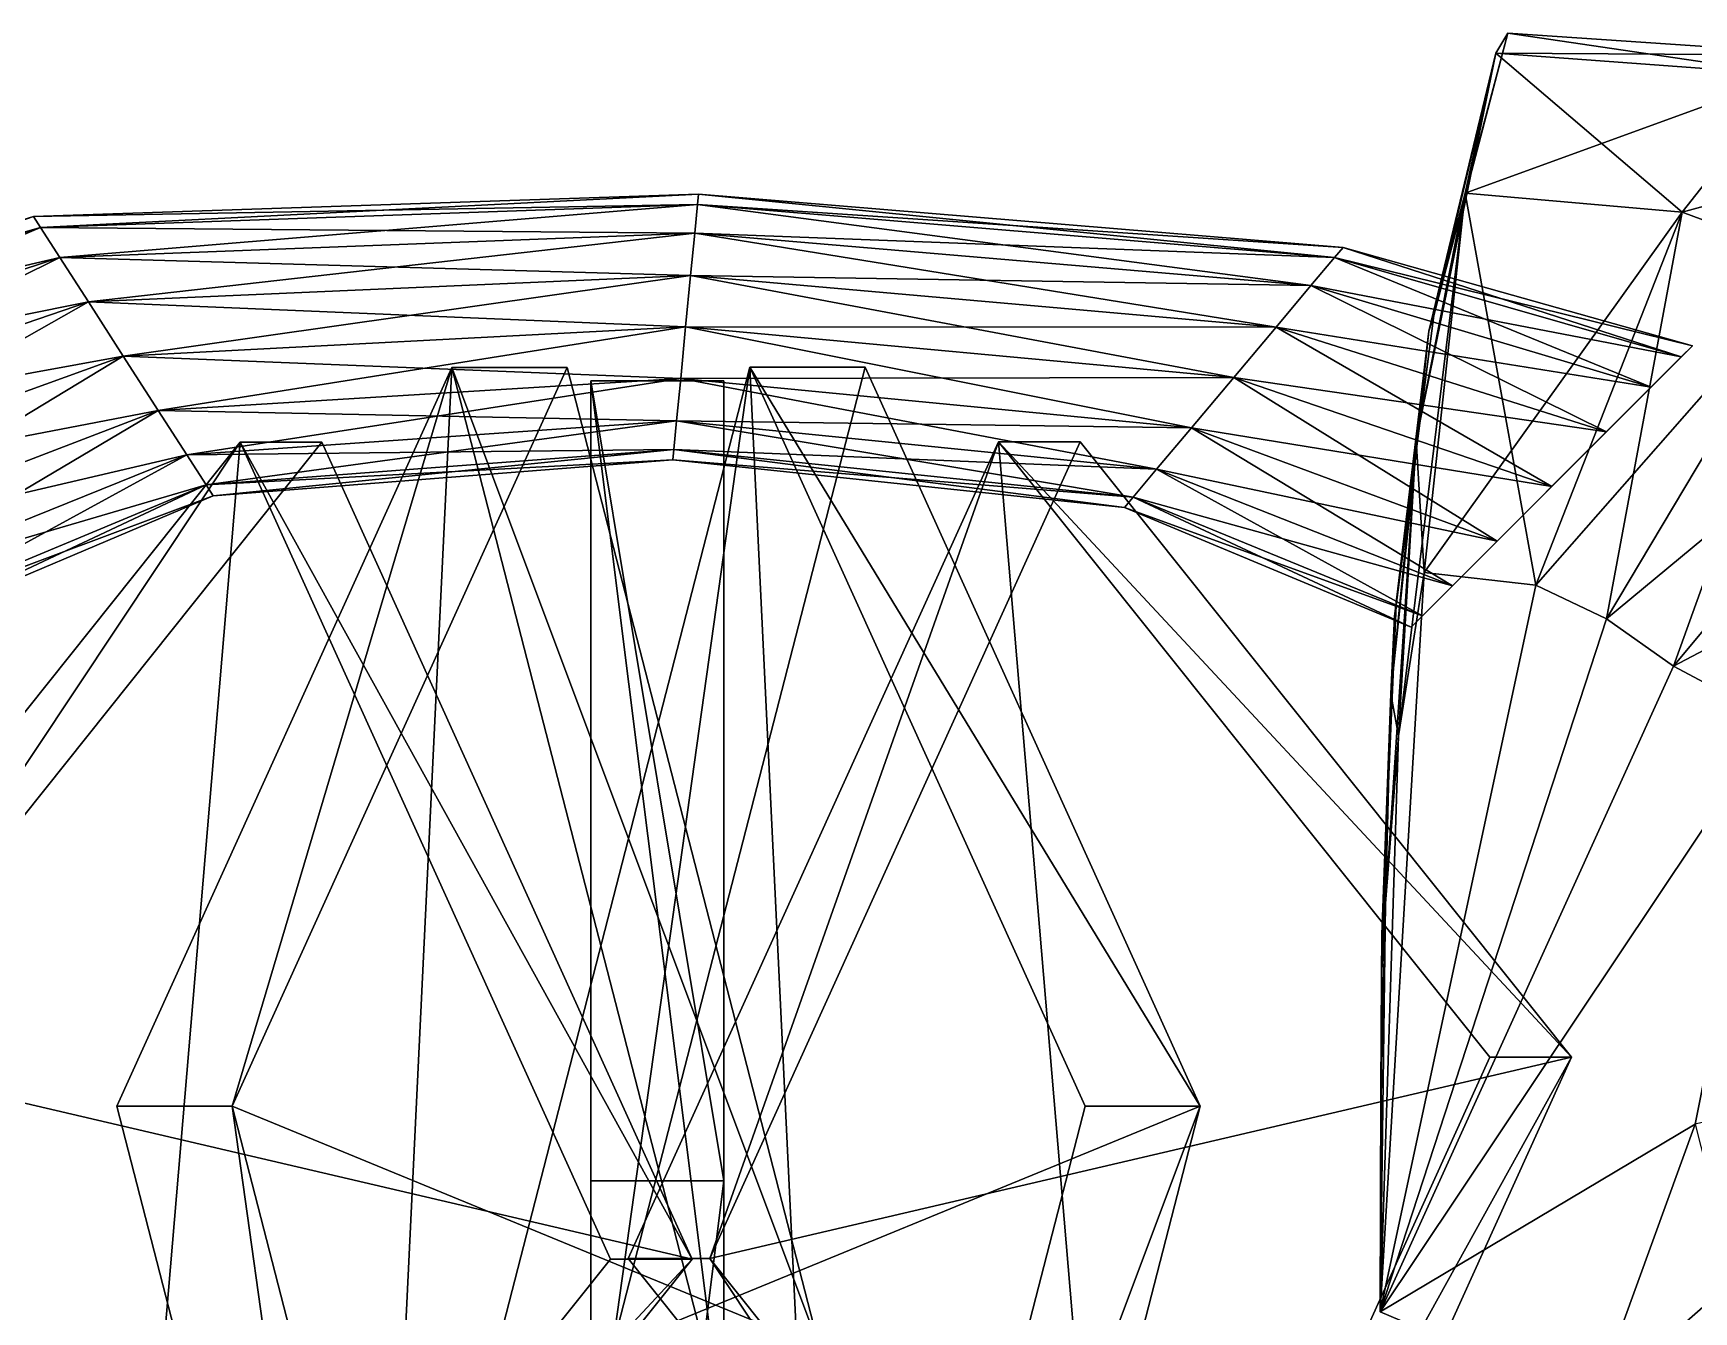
# Model space of a CAD drawing. Header units: metres. Extents: x -1.83 to 1.83, y -2.28 to 6.34.
# Drawn here: x -0.61 to 1.014, y 5.092 to 6.342 of the extents above; entities that cross this region are included whole.
import ezdxf

# ---------------------------------------------------------------- set-up
doc = ezdxf.new("R2010")
doc.units = ezdxf.units.M

msp = doc.modelspace()

# ---------------------------------------------------------------- linework, layer by layer
at = {"layer": 'Cube'}
for points in [[(-0.065, 6.0027, 0.3175), (0.065, 5.2204, 1.3557), (-0.065, 5.2204, 1.3557)], [(-0.065, 6.0027, 0.3175), (0.065, 6.0027, 0.3175), (0.065, 5.2204, 1.3557)], [(-0.065, 4.1821, 0.5734), (-0.065, 6.0027, 0.3175), (-0.065, 5.2204, 1.3557)], [(-0.065, 4.1821, 0.5734), (-0.065, 4.9645, -0.4649), (-0.065, 6.0027, 0.3175)], [(0.065, 4.9645, -0.4649), (-0.065, 6.0027, 0.3175), (-0.065, 4.9645, -0.4649)], [(0.065, 4.9645, -0.4649), (0.065, 6.0027, 0.3175), (-0.065, 6.0027, 0.3175)], [(0.065, 5.2204, 1.3557), (0.065, 6.0027, 0.3175), (0.065, 4.9645, -0.4649)], [(-0.065, 4.1821, 0.5734), (0.065, 5.2204, 1.3557), (0.065, 4.1821, 0.5734)], [(-0.065, 4.1821, 0.5734), (-0.065, 5.2204, 1.3557), (0.065, 5.2204, 1.3557)], [(0.065, 5.2204, 1.3557), (0.065, 4.9645, -0.4649), (0.065, 4.1821, 0.5734)]]:
    msp.add_3dface(points, dxfattribs=at)
at = {"layer": 'Cube 1'}
for points in [[(0.1714, 4.3352, 0.5728), (-0.1564, 5.0574, -0.3278), (0.0906, 6.0158, 0.3509)], [(-0.0437, 5.0574, -0.3688), (0.0906, 6.0158, 0.3509), (-0.1564, 5.0574, -0.3278)], [(0.5311, 5.2936, 1.2104), (0.2033, 6.0158, 0.3098), (-0.0437, 5.0574, -0.3688)], [(-0.0437, 5.0574, -0.3688), (0.2033, 6.0158, 0.3098), (0.0906, 6.0158, 0.3509)], [(0.0906, 6.0158, 0.3509), (0.5311, 5.2936, 1.2104), (0.4184, 5.2936, 1.2514)], [(0.0906, 6.0158, 0.3509), (0.2033, 6.0158, 0.3098), (0.5311, 5.2936, 1.2104)], [(0.1714, 4.3352, 0.5728), (0.0906, 6.0158, 0.3509), (0.4184, 5.2936, 1.2514)], [(0.5311, 5.2936, 1.2104), (-0.0437, 5.0574, -0.3688), (0.2841, 4.3352, 0.5318)], [(0.1714, 4.3352, 0.5728), (0.5311, 5.2936, 1.2104), (0.2841, 4.3352, 0.5318)], [(0.1714, 4.3352, 0.5728), (0.4184, 5.2936, 1.2514), (0.5311, 5.2936, 1.2104)]]:
    msp.add_3dface(points, dxfattribs=at)
at = {"layer": 'Cube 2'}
for points in [[(0.4521, 4.5426, 0.4985), (-0.0285, 5.1445, -0.1393), (0.3337, 5.9431, 0.3413)], [(0.0514, 5.1445, -0.1995), (0.3337, 5.9431, 0.3413), (-0.0285, 5.1445, -0.1393)], [(0.8942, 5.3413, 0.919), (0.4135, 5.9431, 0.2812), (0.0514, 5.1445, -0.1995)], [(0.0514, 5.1445, -0.1995), (0.4135, 5.9431, 0.2812), (0.3337, 5.9431, 0.3413)], [(0.3337, 5.9431, 0.3413), (0.8942, 5.3413, 0.919), (0.8143, 5.3413, 0.9792)], [(0.3337, 5.9431, 0.3413), (0.4135, 5.9431, 0.2812), (0.8942, 5.3413, 0.919)], [(0.4521, 4.5426, 0.4985), (0.3337, 5.9431, 0.3413), (0.8143, 5.3413, 0.9792)], [(0.8942, 5.3413, 0.919), (0.0514, 5.1445, -0.1995), (0.532, 4.5426, 0.4384)], [(0.4521, 4.5426, 0.4985), (0.8942, 5.3413, 0.919), (0.532, 4.5426, 0.4384)], [(0.4521, 4.5426, 0.4985), (0.8143, 5.3413, 0.9792), (0.8942, 5.3413, 0.919)], [(0.4521, 4.5426, 0.4985), (0.0514, 5.1445, -0.1995), (-0.0285, 5.1445, -0.1393)], [(0.4521, 4.5426, 0.4985), (0.532, 4.5426, 0.4384), (0.0514, 5.1445, -0.1995)]]:
    msp.add_3dface(points, dxfattribs=at)
at = {"layer": 'Cube 3'}
for points in [[(-0.408, 5.9427, 0.2667), (-0.8087, 5.3408, 0.9647), (-0.8886, 5.3408, 0.9045)], [(-0.5264, 4.5422, 0.4239), (-0.408, 5.9427, 0.2667), (-0.8886, 5.3408, 0.9045)], [(-0.408, 5.9427, 0.2667), (-0.3281, 5.9427, 0.3269), (-0.8087, 5.3408, 0.9647)], [(-0.8087, 5.3408, 0.9647), (-0.3281, 5.9427, 0.3269), (0.0341, 5.144, -0.1538)], [(-0.5264, 4.5422, 0.4239), (-0.0458, 5.144, -0.214), (-0.408, 5.9427, 0.2667)], [(0.0341, 5.144, -0.1538), (-0.408, 5.9427, 0.2667), (-0.0458, 5.144, -0.214)], [(0.0341, 5.144, -0.1538), (-0.3281, 5.9427, 0.3269), (-0.408, 5.9427, 0.2667)], [(-0.5264, 4.5422, 0.4239), (-0.8886, 5.3408, 0.9045), (-0.8087, 5.3408, 0.9647)], [(-0.5264, 4.5422, 0.4239), (-0.8087, 5.3408, 0.9647), (-0.4466, 4.5422, 0.484)], [(-0.8087, 5.3408, 0.9647), (0.0341, 5.144, -0.1538), (-0.4466, 4.5422, 0.484)], [(-0.5264, 4.5422, 0.4239), (0.0341, 5.144, -0.1538), (-0.0458, 5.144, -0.214)], [(-0.5264, 4.5422, 0.4239), (-0.4466, 4.5422, 0.484), (0.0341, 5.144, -0.1538)]]:
    msp.add_3dface(points, dxfattribs=at)
at = {"layer": 'Cube 4'}
for points in [[(-0.2009, 6.0157, 0.2988), (-0.4159, 5.2935, 1.2404), (-0.5287, 5.2935, 1.1994)], [(-0.2817, 4.3352, 0.5208), (-0.2009, 6.0157, 0.2988), (-0.5287, 5.2935, 1.1994)], [(-0.2009, 6.0157, 0.2988), (-0.0882, 6.0157, 0.3399), (-0.4159, 5.2935, 1.2404)], [(-0.4159, 5.2935, 1.2404), (-0.0882, 6.0157, 0.3399), (0.1588, 5.0573, -0.3387)], [(-0.2817, 4.3352, 0.5208), (0.0461, 5.0573, -0.3798), (-0.2009, 6.0157, 0.2988)], [(0.1588, 5.0573, -0.3387), (-0.2009, 6.0157, 0.2988), (0.0461, 5.0573, -0.3798)], [(0.1588, 5.0573, -0.3387), (-0.0882, 6.0157, 0.3399), (-0.2009, 6.0157, 0.2988)], [(-0.2817, 4.3352, 0.5208), (-0.5287, 5.2935, 1.1994), (-0.4159, 5.2935, 1.2404)], [(-0.2817, 4.3352, 0.5208), (-0.4159, 5.2935, 1.2404), (-0.1689, 4.3352, 0.5618)], [(-0.4159, 5.2935, 1.2404), (0.1588, 5.0573, -0.3387), (-0.1689, 4.3352, 0.5618)]]:
    msp.add_3dface(points, dxfattribs=at)
at = {"layer": 'Path Extrusion'}
for points in [[(-0.6102, 6.1632, 0.0004), (0.0403, 6.1852, 0.0004), (0.0393, 6.175, 0.076)], [(-0.6033, 6.1525, -0.0751), (0.0403, 6.1852, 0.0004), (-0.6102, 6.1632, 0.0004)], [(-0.6102, 6.1632, 0.0004), (0.0393, 6.175, 0.076), (-0.6033, 6.1525, 0.076)], [(-0.6033, 6.1525, -0.0751), (0.0393, 6.175, -0.0751), (0.0403, 6.1852, 0.0004)], [(-0.6033, 6.1525, 0.076), (0.0393, 6.175, 0.076), (0.0366, 6.1471, 0.1379)], [(-0.5844, 6.1231, -0.137), (0.0393, 6.175, -0.0751), (-0.6033, 6.1525, -0.0751)], [(-0.5844, 6.1231, -0.137), (0.0366, 6.1471, -0.137), (0.0393, 6.175, -0.0751)], [(0.0393, 6.175, 0.076), (0.6393, 6.0957, 0.1378), (0.0366, 6.1471, 0.1379)], [(0.0366, 6.1471, -0.137), (0.6623, 6.123, -0.0751), (0.0393, 6.175, -0.0751)], [(0.0403, 6.1852, 0.0004), (0.6623, 6.123, 0.076), (0.0393, 6.175, 0.076)], [(0.0393, 6.175, -0.0751), (0.6707, 6.133, 0.0004), (0.0403, 6.1852, 0.0004)], [(0.0393, 6.175, 0.076), (0.6623, 6.123, 0.076), (0.6393, 6.0957, 0.1378)], [(0.0393, 6.175, -0.0751), (0.6623, 6.123, -0.0751), (0.6707, 6.133, 0.0004)], [(0.0403, 6.1852, 0.0004), (0.6707, 6.133, 0.0004), (0.6623, 6.123, 0.076)], [(-1.0125, 6.0368, 0.0004), (-0.6102, 6.1632, 0.0004), (-0.6033, 6.1525, 0.076)], [(-1.0016, 6.026, -0.0751), (-0.6102, 6.1632, 0.0004), (-1.0125, 6.0368, 0.0004)], [(-1.0016, 6.026, -0.0751), (-0.6033, 6.1525, -0.0751), (-0.6102, 6.1632, 0.0004)], [(-1.0125, 6.0368, 0.0004), (-0.6033, 6.1525, 0.076), (-1.0016, 6.026, 0.0759)], [(-1.0016, 6.026, 0.0759), (-0.6033, 6.1525, 0.076), (-0.5844, 6.1231, 0.1378)], [(-0.9721, 5.9964, -0.1369), (-0.6033, 6.1525, -0.0751), (-1.0016, 6.026, -0.0751)], [(-0.9721, 5.9964, -0.1369), (-0.5844, 6.1231, -0.137), (-0.6033, 6.1525, -0.0751)], [(-0.6033, 6.1525, 0.076), (0.0366, 6.1471, 0.1379), (-0.5844, 6.1231, 0.1378)], [(-0.5844, 6.1231, 0.1378), (0.0366, 6.1471, 0.1379), (0.0326, 6.1057, 0.1797)], [(-0.5564, 6.0797, -0.1788), (0.0366, 6.1471, -0.137), (-0.5844, 6.1231, -0.137)], [(-0.5564, 6.0797, -0.1788), (0.0326, 6.1057, -0.1788), (0.0366, 6.1471, -0.137)], [(0.0366, 6.1471, 0.1379), (0.6054, 6.0552, 0.1796), (0.0326, 6.1057, 0.1797)], [(0.0326, 6.1057, -0.1788), (0.6393, 6.0957, -0.137), (0.0366, 6.1471, -0.137)], [(0.0366, 6.1471, 0.1379), (0.6393, 6.0957, 0.1378), (0.6054, 6.0552, 0.1796)], [(0.0366, 6.1471, -0.137), (0.6393, 6.0957, -0.137), (0.6623, 6.123, -0.0751)], [(0.6707, 6.133, 0.0004), (1.0016, 6.026, 0.0759), (0.6623, 6.123, 0.076)], [(0.6623, 6.123, -0.0751), (1.0125, 6.0368, 0.0004), (0.6707, 6.133, 0.0004)], [(0.6707, 6.133, 0.0004), (1.0125, 6.0368, 0.0004), (1.0016, 6.026, 0.0759)], [(-1.0016, 6.026, 0.0759), (-0.5844, 6.1231, 0.1378), (-0.9721, 5.9964, 0.1378)], [(-0.9721, 5.9964, 0.1378), (-0.5844, 6.1231, 0.1378), (-0.5564, 6.0797, 0.1796)], [(-0.9284, 5.9527, -0.1787), (-0.5844, 6.1231, -0.137), (-0.9721, 5.9964, -0.1369)], [(-0.9284, 5.9527, -0.1787), (-0.5564, 6.0797, -0.1788), (-0.5844, 6.1231, -0.137)], [(-0.5844, 6.1231, 0.1378), (0.0326, 6.1057, 0.1797), (-0.5564, 6.0797, 0.1796)], [(0.6623, 6.123, 0.076), (0.9721, 5.9964, 0.1378), (0.6393, 6.0957, 0.1378)], [(0.6393, 6.0957, -0.137), (1.0016, 6.026, -0.0751), (0.6623, 6.123, -0.0751)], [(0.6623, 6.123, 0.076), (1.0016, 6.026, 0.0759), (0.9721, 5.9964, 0.1378)], [(0.6623, 6.123, -0.0751), (1.0016, 6.026, -0.0751), (1.0125, 6.0368, 0.0004)], [(-0.5564, 6.0797, 0.1796), (0.0326, 6.1057, 0.1797), (0.0277, 6.0553, 0.195)], [(-0.5223, 6.0267, -0.1941), (0.0326, 6.1057, -0.1788), (-0.5564, 6.0797, -0.1788)], [(-0.5223, 6.0267, -0.1941), (0.0277, 6.0553, -0.1942), (0.0326, 6.1057, -0.1788)], [(0.0326, 6.1057, 0.1797), (0.5639, 6.0059, 0.195), (0.0277, 6.0553, 0.195)], [(0.0277, 6.0553, -0.1942), (0.6054, 6.0552, -0.1788), (0.0326, 6.1057, -0.1788)], [(0.0326, 6.1057, 0.1797), (0.6054, 6.0552, 0.1796), (0.5639, 6.0059, 0.195)], [(0.0326, 6.1057, -0.1788), (0.6054, 6.0552, -0.1788), (0.6393, 6.0957, -0.137)], [(0.6393, 6.0957, 0.1378), (0.9284, 5.9527, 0.1795), (0.6054, 6.0552, 0.1796)], [(0.6054, 6.0552, -0.1788), (0.9721, 5.9964, -0.1369), (0.6393, 6.0957, -0.137)], [(0.6393, 6.0957, 0.1378), (0.9721, 5.9964, 0.1378), (0.9284, 5.9527, 0.1795)], [(0.6393, 6.0957, -0.137), (0.9721, 5.9964, -0.1369), (1.0016, 6.026, -0.0751)], [(-0.9721, 5.9964, 0.1378), (-0.5564, 6.0797, 0.1796), (-0.9284, 5.9527, 0.1795)], [(-0.9284, 5.9527, 0.1795), (-0.5564, 6.0797, 0.1796), (-0.5223, 6.0267, 0.195)], [(-0.875, 5.8993, -0.194), (-0.5564, 6.0797, -0.1788), (-0.9284, 5.9527, -0.1787)], [(-0.875, 5.8993, -0.194), (-0.5223, 6.0267, -0.1941), (-0.5564, 6.0797, -0.1788)], [(-0.5564, 6.0797, 0.1796), (0.0277, 6.0553, 0.195), (-0.5223, 6.0267, 0.195)], [(-0.4881, 5.9736, -0.1788), (0.0277, 6.0553, -0.1942), (-0.5223, 6.0267, -0.1941)], [(-0.5223, 6.0267, 0.195), (0.0277, 6.0553, 0.195), (0.0229, 6.0048, 0.1797)], [(-0.4881, 5.9736, -0.1788), (0.0229, 6.0048, -0.1788), (0.0277, 6.0553, -0.1942)], [(0.0229, 6.0048, -0.1788), (0.5639, 6.0059, -0.1941), (0.0277, 6.0553, -0.1942)], [(0.0277, 6.0553, 0.195), (0.5224, 5.9565, 0.1796), (0.0229, 6.0048, 0.1797)], [(0.0277, 6.0553, 0.195), (0.5639, 6.0059, 0.195), (0.5224, 5.9565, 0.1796)], [(0.0277, 6.0553, -0.1942), (0.5639, 6.0059, -0.1941), (0.6054, 6.0552, -0.1788)], [(0.6054, 6.0552, 0.1796), (0.875, 5.8993, 0.1949), (0.5639, 6.0059, 0.195)], [(0.5639, 6.0059, -0.1941), (0.9284, 5.9527, -0.1787), (0.6054, 6.0552, -0.1788)], [(0.6054, 6.0552, 0.1796), (0.9284, 5.9527, 0.1795), (0.875, 5.8993, 0.1949)], [(0.6054, 6.0552, -0.1788), (0.9284, 5.9527, -0.1787), (0.9721, 5.9964, -0.1369)], [(-0.9284, 5.9527, 0.1795), (-0.5223, 6.0267, 0.195), (-0.875, 5.8993, 0.1949)], [(-0.8216, 5.8459, -0.1787), (-0.5223, 6.0267, -0.1941), (-0.875, 5.8993, -0.194)], [(-0.875, 5.8993, 0.1949), (-0.5223, 6.0267, 0.195), (-0.4881, 5.9736, 0.1796)], [(-0.8216, 5.8459, -0.1787), (-0.4881, 5.9736, -0.1788), (-0.5223, 6.0267, -0.1941)], [(-0.5223, 6.0267, 0.195), (0.0229, 6.0048, 0.1797), (-0.4881, 5.9736, 0.1796)], [(1.0125, 6.0368, 0.0004), (0.7484, 5.7727, -0.0751), (0.7375, 5.7618, 0.0004)], [(1.0016, 6.026, 0.0759), (1.0125, 6.0368, 0.0004), (0.7375, 5.7618, 0.0004)], [(0.7484, 5.7727, -0.0751), (1.0125, 6.0368, 0.0004), (1.0016, 6.026, -0.0751)], [(1.0016, 6.026, 0.0759), (0.7375, 5.7618, 0.0004), (0.7484, 5.7727, 0.0759)], [(0.7779, 5.8022, 0.1378), (1.0016, 6.026, 0.0759), (0.7484, 5.7727, 0.0759)], [(1.0016, 6.026, -0.0751), (0.7779, 5.8022, -0.1369), (0.7484, 5.7727, -0.0751)], [(0.7779, 5.8022, 0.1378), (0.9721, 5.9964, 0.1378), (1.0016, 6.026, 0.0759)], [(0.7779, 5.8022, -0.1369), (1.0016, 6.026, -0.0751), (0.9721, 5.9964, -0.1369)], [(-0.4601, 5.9302, -0.137), (0.0229, 6.0048, -0.1788), (-0.4881, 5.9736, -0.1788)], [(-0.4881, 5.9736, 0.1796), (0.0229, 6.0048, 0.1797), (0.0189, 5.9634, 0.1379)], [(-0.4601, 5.9302, -0.137), (0.0189, 5.9634, -0.137), (0.0229, 6.0048, -0.1788)], [(0.0189, 5.9634, -0.137), (0.5224, 5.9565, -0.1788), (0.0229, 6.0048, -0.1788)], [(0.0229, 6.0048, 0.1797), (0.4884, 5.9161, 0.1378), (0.0189, 5.9634, 0.1379)], [(0.0229, 6.0048, -0.1788), (0.5224, 5.9565, -0.1788), (0.5639, 6.0059, -0.1941)], [(0.0229, 6.0048, 0.1797), (0.5224, 5.9565, 0.1796), (0.4884, 5.9161, 0.1378)], [(0.5224, 5.9565, -0.1788), (0.875, 5.8993, -0.194), (0.5639, 6.0059, -0.1941)], [(0.5639, 6.0059, 0.195), (0.8216, 5.8459, 0.1795), (0.5224, 5.9565, 0.1796)], [(0.5639, 6.0059, 0.195), (0.875, 5.8993, 0.1949), (0.8216, 5.8459, 0.1795)], [(0.5639, 6.0059, -0.1941), (0.875, 5.8993, -0.194), (0.9284, 5.9527, -0.1787)], [(0.9721, 5.9964, 0.1378), (0.7779, 5.8022, 0.1378), (0.8216, 5.8459, 0.1795)], [(0.7779, 5.8022, -0.1369), (0.9721, 5.9964, -0.1369), (0.8216, 5.8459, -0.1787)], [(0.9721, 5.9964, -0.1369), (0.9284, 5.9527, -0.1787), (0.8216, 5.8459, -0.1787)], [(0.9721, 5.9964, 0.1378), (0.8216, 5.8459, 0.1795), (0.9284, 5.9527, 0.1795)], [(-0.875, 5.8993, 0.1949), (-0.4881, 5.9736, 0.1796), (-0.8216, 5.8459, 0.1795)], [(-0.7779, 5.8022, -0.1369), (-0.4881, 5.9736, -0.1788), (-0.8216, 5.8459, -0.1787)], [(-0.8216, 5.8459, 0.1795), (-0.4881, 5.9736, 0.1796), (-0.4601, 5.9302, 0.1378)], [(-0.7779, 5.8022, -0.1369), (-0.4601, 5.9302, -0.137), (-0.4881, 5.9736, -0.1788)], [(-0.4881, 5.9736, 0.1796), (0.0189, 5.9634, 0.1379), (-0.4601, 5.9302, 0.1378)], [(-0.4412, 5.9008, -0.0751), (0.0189, 5.9634, -0.137), (-0.4601, 5.9302, -0.137)], [(-0.4601, 5.9302, 0.1378), (0.0189, 5.9634, 0.1379), (0.0161, 5.9355, 0.076)], [(-0.4412, 5.9008, -0.0751), (0.0161, 5.9355, -0.0751), (0.0189, 5.9634, -0.137)], [(0.0161, 5.9355, -0.0751), (0.4884, 5.9161, -0.137), (0.0189, 5.9634, -0.137)], [(0.0189, 5.9634, 0.1379), (0.4655, 5.8887, 0.076), (0.0161, 5.9355, 0.076)], [(0.0189, 5.9634, -0.137), (0.4884, 5.9161, -0.137), (0.5224, 5.9565, -0.1788)], [(0.0189, 5.9634, 0.1379), (0.4884, 5.9161, 0.1378), (0.4655, 5.8887, 0.076)], [(0.4884, 5.9161, -0.137), (0.8216, 5.8459, -0.1787), (0.5224, 5.9565, -0.1788)], [(0.5224, 5.9565, 0.1796), (0.7779, 5.8022, 0.1378), (0.4884, 5.9161, 0.1378)], [(0.5224, 5.9565, -0.1788), (0.8216, 5.8459, -0.1787), (0.875, 5.8993, -0.194)], [(0.5224, 5.9565, 0.1796), (0.8216, 5.8459, 0.1795), (0.7779, 5.8022, 0.1378)], [(0.875, 5.8993, 0.1949), (0.9284, 5.9527, 0.1795), (0.8216, 5.8459, 0.1795)], [(0.9284, 5.9527, -0.1787), (0.875, 5.8993, -0.194), (0.8216, 5.8459, -0.1787)], [(-0.8216, 5.8459, 0.1795), (-0.4601, 5.9302, 0.1378), (-0.7779, 5.8022, 0.1378)], [(-0.7484, 5.7727, -0.0751), (-0.4601, 5.9302, -0.137), (-0.7779, 5.8022, -0.1369)], [(-0.7779, 5.8022, 0.1378), (-0.4601, 5.9302, 0.1378), (-0.4412, 5.9008, 0.076)], [(-0.7484, 5.7727, -0.0751), (-0.4412, 5.9008, -0.0751), (-0.4601, 5.9302, -0.137)], [(-0.4601, 5.9302, 0.1378), (0.0161, 5.9355, 0.076), (-0.4412, 5.9008, 0.076)], [(-0.4343, 5.8901, 0.0004), (0.0161, 5.9355, -0.0751), (-0.4412, 5.9008, -0.0751)], [(-0.4412, 5.9008, 0.076), (0.0161, 5.9355, 0.076), (0.0152, 5.9252, 0.0004)], [(-0.4343, 5.8901, 0.0004), (0.0152, 5.9252, 0.0004), (0.0161, 5.9355, -0.0751)], [(0.0152, 5.9252, 0.0004), (0.4655, 5.8887, -0.0751), (0.0161, 5.9355, -0.0751)], [(0.0161, 5.9355, 0.076), (0.457, 5.8787, 0.0004), (0.0152, 5.9252, 0.0004)], [(0.0161, 5.9355, -0.0751), (0.4655, 5.8887, -0.0751), (0.4884, 5.9161, -0.137)], [(0.0161, 5.9355, 0.076), (0.4655, 5.8887, 0.076), (0.457, 5.8787, 0.0004)], [(-0.4412, 5.9008, 0.076), (0.0152, 5.9252, 0.0004), (-0.4343, 5.8901, 0.0004)], [(0.0152, 5.9252, 0.0004), (0.457, 5.8787, 0.0004), (0.4655, 5.8887, -0.0751)], [(0.4655, 5.8887, -0.0751), (0.7779, 5.8022, -0.1369), (0.4884, 5.9161, -0.137)], [(0.4884, 5.9161, 0.1378), (0.7484, 5.7727, 0.0759), (0.4655, 5.8887, 0.076)], [(0.4884, 5.9161, -0.137), (0.7779, 5.8022, -0.1369), (0.8216, 5.8459, -0.1787)], [(0.4884, 5.9161, 0.1378), (0.7779, 5.8022, 0.1378), (0.7484, 5.7727, 0.0759)], [(-0.7779, 5.8022, 0.1378), (-0.4412, 5.9008, 0.076), (-0.7484, 5.7727, 0.0759)], [(-0.7375, 5.7618, 0.0004), (-0.4412, 5.9008, -0.0751), (-0.7484, 5.7727, -0.0751)], [(-0.7484, 5.7727, 0.0759), (-0.4412, 5.9008, 0.076), (-0.4343, 5.8901, 0.0004)], [(-0.7375, 5.7618, 0.0004), (-0.4343, 5.8901, 0.0004), (-0.4412, 5.9008, -0.0751)], [(-0.7484, 5.7727, 0.0759), (-0.4343, 5.8901, 0.0004), (-0.7375, 5.7618, 0.0004)], [(0.457, 5.8787, 0.0004), (0.7484, 5.7727, -0.0751), (0.4655, 5.8887, -0.0751)], [(0.4655, 5.8887, 0.076), (0.7375, 5.7618, 0.0004), (0.457, 5.8787, 0.0004)], [(0.4655, 5.8887, -0.0751), (0.7484, 5.7727, -0.0751), (0.7779, 5.8022, -0.1369)], [(0.4655, 5.8887, 0.076), (0.7484, 5.7727, 0.0759), (0.7375, 5.7618, 0.0004)], [(0.457, 5.8787, 0.0004), (0.7375, 5.7618, 0.0004), (0.7484, 5.7727, -0.0751)]]:
    msp.add_3dface(points, dxfattribs=at)
at = {"layer": 'Sphere 2'}
for points in [[(0.832, 6.3424, 0.0004), (0.7548, 6.051, 0.2524), (0.7597, 6.0663, 0.0004)], [(0.832, 6.3424, 0.0004), (0.8203, 6.3229, 0.2524), (0.7548, 6.051, 0.2524)], [(0.8203, 6.3229, -0.2515), (0.832, 6.3424, 0.0004), (0.7597, 6.0663, 0.0004)], [(1.1084, 6.3017, -0.2515), (0.832, 6.3424, 0.0004), (0.8203, 6.3229, -0.2515)], [(1.15, 6.3209, 0.0004), (0.8203, 6.3229, 0.2524), (0.832, 6.3424, 0.0004)], [(1.1084, 6.3017, -0.2515), (1.15, 6.3209, 0.0004), (0.832, 6.3424, 0.0004)], [(0.8203, 6.3229, 0.2524), (0.7422, 5.9445, 0.4411), (0.7548, 6.051, 0.2524)], [(0.8203, 6.3229, 0.2524), (0.7903, 6.1862, 0.4411), (0.7422, 5.9445, 0.4411)], [(0.7903, 6.1862, -0.4402), (0.8203, 6.3229, -0.2515), (0.7548, 6.051, -0.2515)], [(0.8203, 6.3229, -0.2515), (0.7597, 6.0663, 0.0004), (0.7548, 6.051, -0.2515)], [(1.0023, 6.1674, -0.4402), (0.8203, 6.3229, -0.2515), (0.7903, 6.1862, -0.4402)], [(1.1084, 6.3017, 0.2524), (0.7903, 6.1862, 0.4411), (0.8203, 6.3229, 0.2524)], [(1.0023, 6.1674, -0.4402), (1.1084, 6.3017, -0.2515), (0.8203, 6.3229, -0.2515)], [(1.15, 6.3209, 0.0004), (1.1084, 6.3017, 0.2524), (0.8203, 6.3229, 0.2524)], [(1.1084, 6.3017, 0.2524), (1.0023, 6.1674, 0.4411), (0.7903, 6.1862, 0.4411)], [(1.1362, 6.1178, -0.4402), (1.1084, 6.3017, -0.2515), (1.0023, 6.1674, -0.4402)], [(1.2904, 6.246, 0.2524), (1.0023, 6.1674, 0.4411), (1.1084, 6.3017, 0.2524)], [(1.2904, 6.246, 0.2524), (1.1361, 6.1178, 0.4411), (1.0023, 6.1674, 0.4411)], [(0.7903, 6.1862, 0.4411), (0.7251, 5.6554, 0.5594), (0.7422, 5.9445, 0.4411)], [(0.7903, 6.1862, 0.4411), (0.75, 5.8151, 0.5594), (0.7251, 5.6554, 0.5594)], [(0.75, 5.8151, -0.5586), (0.7903, 6.1862, -0.4402), (0.7422, 5.9445, -0.4402)], [(0.7903, 6.1862, -0.4402), (0.7548, 6.051, -0.2515), (0.7422, 5.9445, -0.4402)], [(0.8593, 5.8027, -0.5586), (0.7903, 6.1862, -0.4402), (0.75, 5.8151, -0.5586)], [(1.0023, 6.1674, 0.4411), (0.75, 5.8151, 0.5594), (0.7903, 6.1862, 0.4411)], [(0.8593, 5.8027, -0.5586), (1.0023, 6.1674, -0.4402), (0.7903, 6.1862, -0.4402)], [(1.0023, 6.1674, 0.4411), (0.8592, 5.8027, 0.5594), (0.75, 5.8151, 0.5594)], [(1.1361, 6.1178, 0.4411), (0.8592, 5.8027, 0.5594), (1.0023, 6.1674, 0.4411)], [(0.9283, 5.7699, -0.5586), (1.0023, 6.1674, -0.4402), (0.8593, 5.8027, -0.5586)], [(0.9283, 5.7699, -0.5586), (1.1362, 6.1178, -0.4402), (1.0023, 6.1674, -0.4402)], [(1.1361, 6.1178, 0.4411), (0.9283, 5.7699, 0.5594), (0.8592, 5.8027, 0.5594)], [(0.9941, 5.7236, -0.5586), (1.1362, 6.1178, -0.4402), (0.9283, 5.7699, -0.5586)], [(1.2637, 6.0477, 0.4411), (0.9283, 5.7699, 0.5594), (1.1361, 6.1178, 0.4411)], [(0.9941, 5.7236, -0.5586), (1.2638, 6.0477, -0.4402), (1.1362, 6.1178, -0.4402)], [(0.7597, 6.0663, 0.0004), (0.7212, 5.7723, 0.2524), (0.7226, 5.7831, 0.0004)], [(0.7597, 6.0663, 0.0004), (0.7548, 6.051, 0.2524), (0.7212, 5.7723, 0.2524)], [(0.7548, 6.051, -0.2515), (0.7597, 6.0663, 0.0004), (0.7226, 5.7831, 0.0004)], [(0.7548, 6.051, 0.2524), (0.7174, 5.6967, 0.4411), (0.7212, 5.7723, 0.2524)], [(0.7548, 6.051, 0.2524), (0.7422, 5.9445, 0.4411), (0.7174, 5.6967, 0.4411)], [(0.7422, 5.9445, -0.4402), (0.7548, 6.051, -0.2515), (0.7212, 5.7723, -0.2515)], [(0.7548, 6.051, -0.2515), (0.7226, 5.7831, 0.0004), (0.7212, 5.7723, -0.2515)], [(1.2637, 6.0477, 0.4411), (0.994, 5.7236, 0.5594), (0.9283, 5.7699, 0.5594)], [(1.4569, 5.9674, 0.4411), (0.994, 5.7236, 0.5594), (1.2637, 6.0477, 0.4411)], [(1.0937, 5.6706, -0.5586), (1.2638, 6.0477, -0.4402), (0.9941, 5.7236, -0.5586)], [(1.4569, 5.9674, 0.4411), (1.0937, 5.6706, 0.5594), (0.994, 5.7236, 0.5594)], [(0.7422, 5.9445, 0.4411), (0.7124, 5.4917, 0.5594), (0.7174, 5.6967, 0.4411)], [(0.7422, 5.9445, 0.4411), (0.7251, 5.6554, 0.5594), (0.7124, 5.4917, 0.5594)], [(0.7251, 5.6554, -0.5586), (0.7422, 5.9445, -0.4402), (0.7174, 5.6967, -0.4402)], [(0.7422, 5.9445, -0.4402), (0.7212, 5.7723, -0.2515), (0.7174, 5.6967, -0.4402)], [(0.75, 5.8151, -0.5586), (0.7422, 5.9445, -0.4402), (0.7251, 5.6554, -0.5586)], [(0.707, 5.0924, -0.5996), (0.75, 5.8151, -0.5586), (0.707, 5.0924, -0.5996)], [(0.707, 5.0924, -0.5996), (0.8593, 5.8027, -0.5586), (0.75, 5.8151, -0.5586)], [(0.707, 5.0924, -0.5996), (0.75, 5.8151, -0.5586), (0.7251, 5.6554, -0.5586)], [(0.8592, 5.8027, 0.5594), (0.707, 5.0924, 0.6004), (0.75, 5.8151, 0.5594)], [(0.75, 5.8151, 0.5594), (0.707, 5.0924, 0.6004), (0.7251, 5.6554, 0.5594)], [(0.75, 5.8151, 0.5594), (0.707, 5.0924, 0.6004), (0.707, 5.0924, 0.6004)], [(0.707, 5.0924, -0.5996), (0.8593, 5.8027, -0.5586), (0.707, 5.0924, -0.5996)], [(0.707, 5.0924, -0.5996), (0.9283, 5.7699, -0.5586), (0.8593, 5.8027, -0.5586)], [(0.8592, 5.8027, 0.5594), (0.707, 5.0924, 0.6004), (0.707, 5.0924, 0.6004)], [(0.9283, 5.7699, 0.5594), (0.707, 5.0924, 0.6004), (0.8592, 5.8027, 0.5594)], [(0.7226, 5.7831, 0.0004), (0.7088, 5.4612, 0.2524), (0.709, 5.467, 0.0004)], [(0.7226, 5.7831, 0.0004), (0.7212, 5.7723, 0.2524), (0.7088, 5.4612, 0.2524)], [(0.7212, 5.7723, -0.2515), (0.7226, 5.7831, 0.0004), (0.709, 5.467, 0.0004)], [(0.707, 5.0924, -0.5996), (0.9283, 5.7699, -0.5586), (0.707, 5.0924, -0.5996)], [(0.707, 5.0924, -0.5996), (0.9941, 5.7236, -0.5586), (0.9283, 5.7699, -0.5586)], [(0.9283, 5.7699, 0.5594), (0.707, 5.0924, 0.6004), (0.707, 5.0924, 0.6004)], [(0.994, 5.7236, 0.5594), (0.707, 5.0924, 0.6004), (0.9283, 5.7699, 0.5594)], [(0.7212, 5.7723, 0.2524), (0.7083, 5.4202, 0.4411), (0.7088, 5.4612, 0.2524)], [(0.7212, 5.7723, 0.2524), (0.7174, 5.6967, 0.4411), (0.7083, 5.4202, 0.4411)], [(0.7174, 5.6967, -0.4402), (0.7212, 5.7723, -0.2515), (0.7088, 5.4612, -0.2515)], [(0.7212, 5.7723, -0.2515), (0.709, 5.467, 0.0004), (0.7088, 5.4612, -0.2515)], [(0.707, 5.0924, -0.5996), (0.9941, 5.7236, -0.5586), (0.707, 5.0924, -0.5996)], [(0.707, 5.0924, -0.5996), (1.0937, 5.6706, -0.5586), (0.9941, 5.7236, -0.5586)], [(0.994, 5.7236, 0.5594), (0.707, 5.0924, 0.6004), (0.707, 5.0924, 0.6004)], [(1.0937, 5.6706, 0.5594), (0.707, 5.0924, 0.6004), (0.994, 5.7236, 0.5594)], [(0.7174, 5.6967, 0.4411), (0.7077, 5.309, 0.5594), (0.7083, 5.4202, 0.4411)], [(0.7174, 5.6967, 0.4411), (0.7124, 5.4917, 0.5594), (0.7077, 5.309, 0.5594)], [(0.7124, 5.4917, -0.5586), (0.7174, 5.6967, -0.4402), (0.7083, 5.4202, -0.4402)], [(0.7174, 5.6967, -0.4402), (0.7088, 5.4612, -0.2515), (0.7083, 5.4202, -0.4402)], [(0.7251, 5.6554, -0.5586), (0.7174, 5.6967, -0.4402), (0.7124, 5.4917, -0.5586)], [(0.707, 5.0924, -0.5996), (1.0937, 5.6706, -0.5586), (0.707, 5.0924, -0.5996)], [(0.707, 5.0924, -0.5996), (1.0152, 5.2759, -0.5586), (1.0937, 5.6706, -0.5586)], [(1.0937, 5.6706, 0.5594), (0.707, 5.0924, 0.6004), (0.707, 5.0924, 0.6004)], [(1.0151, 5.2759, 0.5594), (0.707, 5.0924, 0.6004), (1.0937, 5.6706, 0.5594)], [(0.707, 5.0924, -0.5996), (0.7251, 5.6554, -0.5586), (0.7124, 5.4917, -0.5586)], [(0.707, 5.0924, -0.5996), (0.7251, 5.6554, -0.5586), (0.707, 5.0924, -0.5996)], [(0.7251, 5.6554, 0.5594), (0.707, 5.0924, 0.6004), (0.7124, 5.4917, 0.5594)], [(0.7251, 5.6554, 0.5594), (0.707, 5.0924, 0.6004), (0.707, 5.0924, 0.6004)], [(0.707, 5.0924, -0.5996), (0.7124, 5.4917, -0.5586), (0.7077, 5.309, -0.5586)], [(0.707, 5.0924, -0.5996), (0.7124, 5.4917, -0.5586), (0.707, 5.0924, -0.5996)], [(0.7124, 5.4917, 0.5594), (0.707, 5.0924, 0.6004), (0.7077, 5.309, 0.5594)], [(0.7124, 5.4917, 0.5594), (0.707, 5.0924, 0.6004), (0.707, 5.0924, 0.6004)], [(0.7124, 5.4917, -0.5586), (0.7083, 5.4202, -0.4402), (0.7077, 5.309, -0.5586)], [(0.7088, 5.4612, -0.2515), (0.709, 5.467, 0.0004), (0.707, 5.0924, 0.0004)], [(0.709, 5.467, 0.0004), (0.707, 5.0924, 0.2524), (0.707, 5.0924, 0.0004)], [(0.709, 5.467, 0.0004), (0.7088, 5.4612, 0.2524), (0.707, 5.0924, 0.2524)], [(0.7083, 5.4202, -0.4402), (0.7088, 5.4612, -0.2515), (0.707, 5.0924, -0.2515)], [(0.7088, 5.4612, -0.2515), (0.707, 5.0924, 0.0004), (0.707, 5.0924, -0.2515)], [(0.7088, 5.4612, 0.2524), (0.707, 5.0924, 0.4411), (0.707, 5.0924, 0.2524)], [(0.7088, 5.4612, 0.2524), (0.7083, 5.4202, 0.4411), (0.707, 5.0924, 0.4411)], [(0.7077, 5.309, -0.5586), (0.7083, 5.4202, -0.4402), (0.707, 5.0924, -0.4402)], [(0.7083, 5.4202, -0.4402), (0.707, 5.0924, -0.2515), (0.707, 5.0924, -0.4402)], [(0.7083, 5.4202, 0.4411), (0.707, 5.0924, 0.5594), (0.707, 5.0924, 0.4411)], [(0.7083, 5.4202, 0.4411), (0.7077, 5.309, 0.5594), (0.707, 5.0924, 0.5594)], [(0.9165, 5.0036, -0.5586), (1.3047, 5.3444, -0.4402), (1.0152, 5.2759, -0.5586)], [(0.9165, 5.0036, -0.5586), (1.1132, 4.8893, -0.4402), (1.3047, 5.3444, -0.4402)], [(0.707, 5.0924, -0.5996), (0.7077, 5.309, -0.5586), (0.707, 5.0924, -0.5586)], [(0.7077, 5.309, -0.5586), (0.707, 5.0924, -0.4402), (0.707, 5.0924, -0.5586)], [(0.707, 5.0924, -0.5996), (0.7077, 5.309, -0.5586), (0.707, 5.0924, -0.5996)], [(0.7077, 5.309, 0.5594), (0.707, 5.0924, 0.6004), (0.707, 5.0924, 0.5594)], [(0.7077, 5.309, 0.5594), (0.707, 5.0924, 0.6004), (0.707, 5.0924, 0.6004)], [(0.707, 5.0924, -0.5996), (1.0152, 5.2759, -0.5586), (0.707, 5.0924, -0.5996)], [(0.707, 5.0924, -0.5996), (0.9165, 5.0036, -0.5586), (1.0152, 5.2759, -0.5586)], [(1.0151, 5.2759, 0.5594), (0.707, 5.0924, 0.6004), (0.707, 5.0924, 0.6004)], [(0.9164, 5.0036, 0.5594), (0.707, 5.0924, 0.6004), (1.0151, 5.2759, 0.5594)], [(1.1132, 4.8893, 0.4411), (0.9164, 5.0036, 0.5594), (1.0151, 5.2759, 0.5594)], [(0.707, 5.0924, -0.5996), (0.707, 5.0924, -0.5586), (0.707, 5.0924, -0.5996)], [(0.9164, 5.0036, 0.5594), (0.707, 5.0924, 0.6004), (0.707, 5.0924, 0.6004)]]:
    msp.add_3dface(points, dxfattribs=at)

doc.saveas('drawing.dxf')
